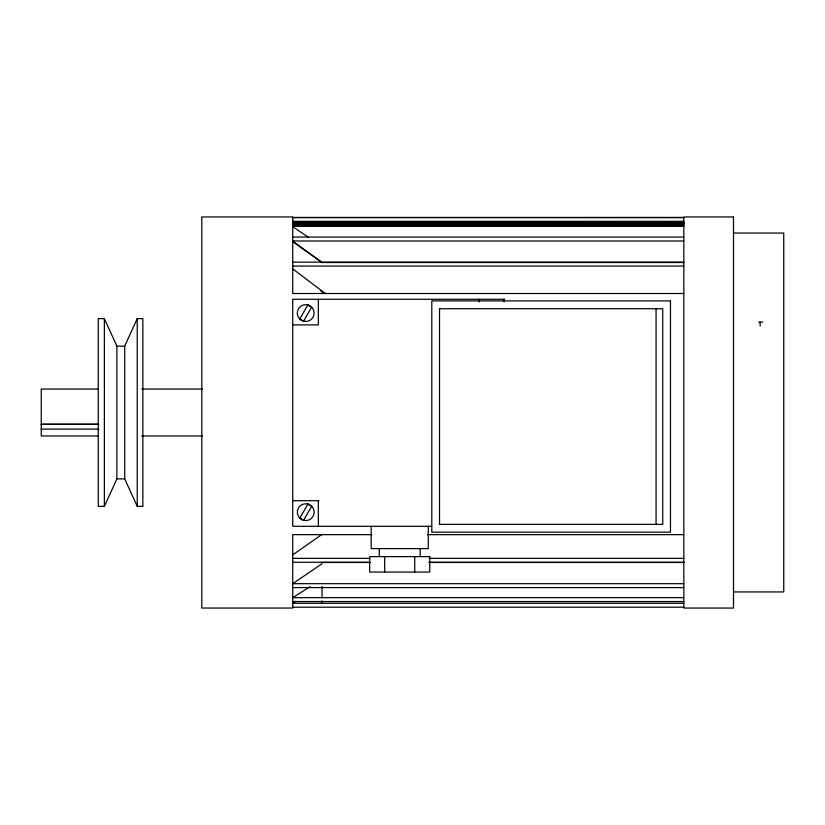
<?xml version="1.0" encoding="UTF-8"?>
<svg xmlns="http://www.w3.org/2000/svg" width="825" height="825" viewBox="0 0 825 825"><rect width="100%" height="100%" fill="white"/><g stroke="black" fill="none" stroke-linecap="round" stroke-linejoin="round"><path stroke-width="1.24" d="M124.709 346.129L137.228 318.636L142.859 318.636L142.859 506.364L137.228 506.364L124.709 478.871L124.709 346.129L116.892 346.129L104.373 318.636L98.268 318.636L98.268 506.364L104.373 506.364L116.892 478.871L116.892 346.129M292.731 554.854L321.647 534.652M322.059 563.733L292.731 583.677L683.822 583.677M295.866 601.27L292.731 603.302L683.822 603.302M310.107 586.658L292.731 597.651L683.822 597.651M292.731 217.429L683.822 217.429M292.731 217.635L683.822 217.635M292.731 221.306L683.822 221.306M292.731 222.502L683.822 222.595M292.731 222.709L683.822 222.709M292.731 222.987L683.822 222.987M292.731 223.616L683.822 223.616M292.731 224.421L683.822 224.421M292.731 225.369L683.822 225.369M292.731 226.38L683.822 226.38M733.497 233.062L783.75 233.062L783.75 591.938L733.497 591.938M292.731 237.064L683.822 237.064M292.731 240.983L683.822 240.983M292.731 262.144L683.822 262.144M292.731 241.209L322.059 262.515L683.822 262.515M292.731 266.052L683.822 266.052M683.822 293.504L292.731 293.504L292.731 216.954L201.795 216.954L201.795 608.046L292.731 608.046L292.731 534.652L371.91 534.652M504.704 299.279L292.731 299.279L292.731 526.309L431.506 526.309M439.271 308.715L662.733 308.715L662.733 524.36L439.271 524.36M758.783 322.111L762.692 322.111M292.731 324.895L318.347 324.895L318.347 299.279M97.958 389.039L41.25 389.039L41.25 435.961L97.958 435.961M141.787 389.039L202.362 389.039M41.25 424.236L98.381 424.236M41.25 424.328L98.948 424.328M41.25 429.093L98.948 429.093M141.787 435.961L202.362 435.961M116.892 478.871L124.709 478.871M292.731 500.692L318.935 500.692M427.34 534.652L683.822 534.652M292.731 558.36L369.92 558.36M429.093 558.36L683.822 558.36M292.731 562.268L369.92 562.268M429.093 562.268L683.822 562.268M321.028 562.485L369.92 562.485M429.093 562.485L683.822 562.485M292.731 587.586L683.822 587.586M292.731 601.559L683.822 601.559M292.731 607.21L683.822 607.21M320.791 291.06L325.277 293.504L292.731 268.868M292.731 221.234L295.969 223.389M292.731 226.762L308.437 237.239M292.731 241.581L322.059 262.515M760.145 322.111L760.145 325.957M656.061 308.715L656.061 524.36M504.116 299.279L504.116 301.837M479.088 299.279L479.088 301.837M439.529 308.715L439.529 524.36M428.268 526.309L428.268 548.604L371.168 548.604L371.168 526.309M420.142 548.604L420.142 556.617M414.738 556.617L414.738 572.065M384.687 556.617L384.687 572.065M379.283 548.604L379.283 556.617M322.059 586.523L322.059 597.651M322.059 600.775L322.059 603.302M318.347 500.692L318.347 526.309M137.228 318.636L137.228 506.364M104.373 318.636L104.373 506.364M307.88 304.961L299.753 319.028L303.528 321.203L311.644 307.137L307.88 304.961M307.921 504.054L299.805 518.121L303.569 520.297L311.695 506.23L307.921 504.054M733.497 216.954L683.822 216.954L683.822 608.046L733.497 608.046L733.497 216.954M670.467 300.898L431.795 300.898L431.795 532.177L670.467 532.177L670.467 300.898M429.763 556.617L369.662 556.617L369.662 572.065L429.763 572.065L429.763 556.617M301.548 519.461A8.405 8.405 0 0 0 314.16 512.181A8.405 8.405 0 0 0 301.548 504.9A8.405 8.405 0 0 0 301.548 519.461M301.496 320.368A8.405 8.405 0 0 0 314.108 313.088A8.405 8.405 0 0 0 301.496 305.797A8.405 8.405 0 0 0 301.496 320.368"/></g></svg>
